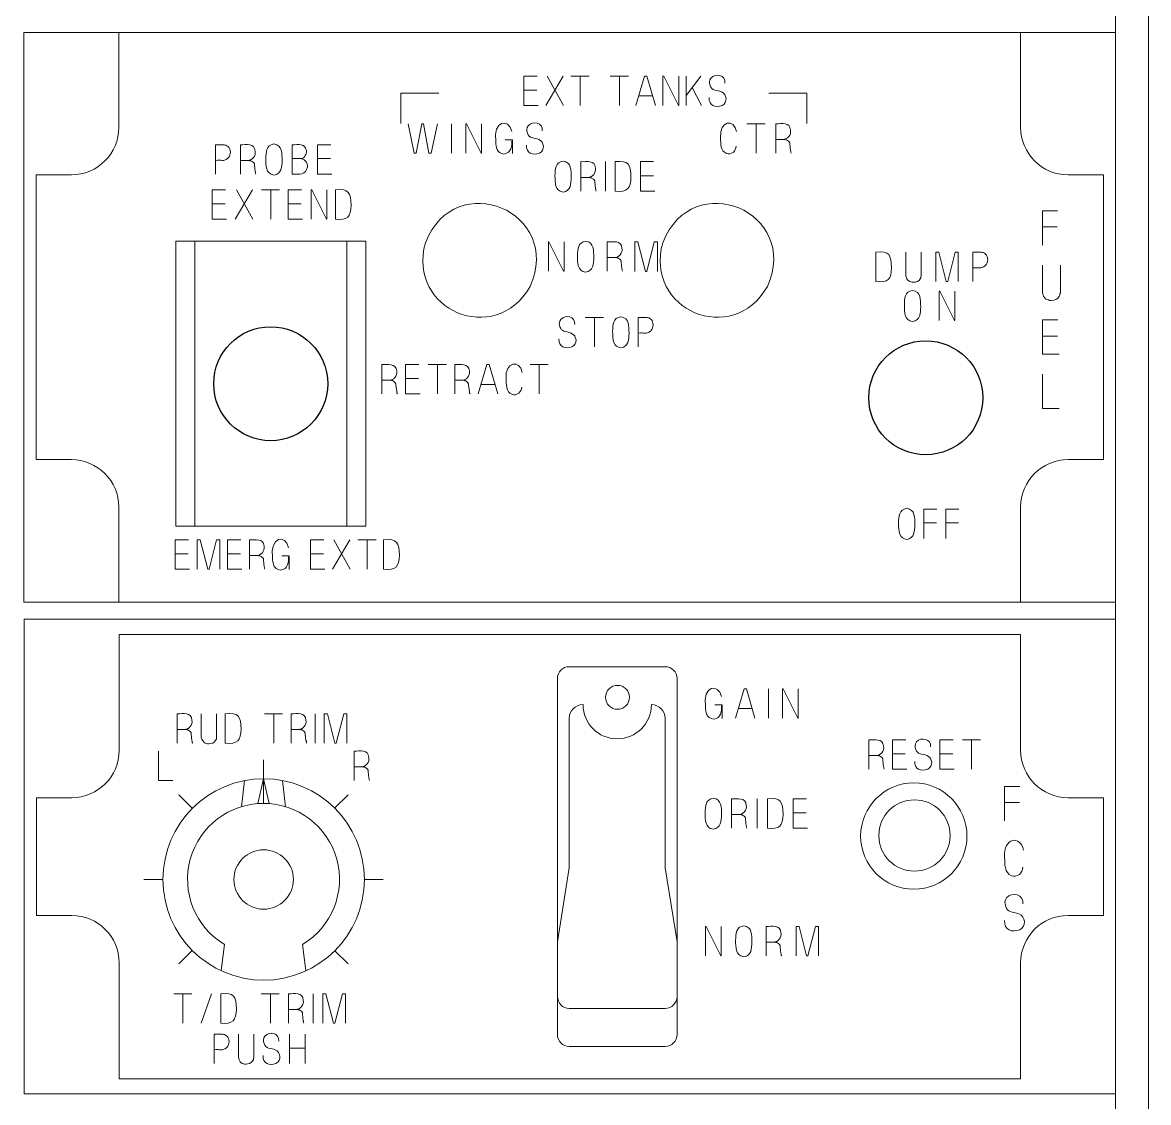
# Model space of a CAD drawing. Header units: millimetres. Extents: x 0.4 to 14.3, y 0.4 to 10.4.
# Drawn here: x 6.246 to 7.782, y 5.139 to 6.612 of the extents above; entities that cross this region are included whole.
import ezdxf

# ---------------------------------------------------------------- set-up
doc = ezdxf.new("R2010")
doc.units = ezdxf.units.MM
doc.layers.add('PDF_Geometry', color=7, linetype='Continuous')

msp = doc.modelspace()

# ---------------------------------------------------------------- linework, layer by layer
for centre in [(6.5846, 6.1193), (7.4779, 6.1001)]:
    msp.add_circle(centre, 0.0777)
at = {"layer": 'PDF_Geometry', "lineweight": 15}
for points in [[(5.992, 1.6783), (5.3644, 1.6389), (5.6462, 8.9164), (7.7816, 9.8703), (7.7816, 1.7907), (7.3202, 1.7617)], [(7.7367, 3.264), (7.7367, 7.559), (7.7248, 7.559)], [(7.7367, 5.8216), (6.248, 5.8216), (6.248, 6.5983), (7.7367, 6.5983)], [(6.9479, 6.5388), (6.9297, 6.5388), (6.9297, 6.4988), (6.9493, 6.4988)], [(6.9596, 6.4988), (6.9833, 6.5388)], [(6.9838, 6.4988), (6.9614, 6.5388)], [(7.0188, 6.5388), (6.9941, 6.5388)], [(7.0067, 6.4988), (7.0067, 6.5388)], [(7.0724, 6.5388), (7.0477, 6.5388)], [(7.0603, 6.4988), (7.0603, 6.5388)], [(7.1092, 6.4988), (7.0976, 6.5388), (7.0943, 6.5388), (7.0827, 6.4988)], [(7.141, 6.5388), (7.141, 6.4988), (7.1405, 6.4988), (7.1205, 6.5388), (7.1195, 6.5388), (7.1195, 6.4988)], [(7.1512, 6.5123), (7.1713, 6.5388)], [(7.1512, 6.5388), (7.1512, 6.4988)], [(6.8137, 6.5157), (6.7619, 6.5157), (6.7619, 6.4743)], [(6.9297, 6.5197), (6.9474, 6.5197)], [(7.0864, 6.5118), (7.1055, 6.5118)], [(7.1592, 6.523), (7.1722, 6.4988)], [(7.3155, 6.4743), (7.3155, 6.5157), (7.2637, 6.5157)], [(6.8119, 6.4739), (6.8035, 6.4339), (6.8003, 6.4339), (6.7928, 6.4739), (6.7905, 6.4739), (6.783, 6.4339), (6.7802, 6.4339), (6.7719, 6.4739)], [(6.8311, 6.4739), (6.8311, 6.4339)], [(6.8722, 6.4739), (6.8722, 6.4339), (6.8717, 6.4339), (6.8517, 6.4739), (6.8507, 6.4739), (6.8507, 6.4339)], [(7.2588, 6.4739), (7.2341, 6.4739)], [(7.2467, 6.4339), (7.2467, 6.4739)], [(7.2734, 6.4739), (7.2734, 6.4339)], [(6.9044, 6.452), (6.9142, 6.452), (6.9142, 6.4334)], [(7.2943, 6.4339), (7.2939, 6.4348), (7.2939, 6.4362), (7.2934, 6.4371), (7.2925, 6.446), (7.2925, 6.4478), (7.2915, 6.4492), (7.2906, 6.4502), (7.2892, 6.4511), (7.2878, 6.452), (7.2864, 6.452), (7.285, 6.4525), (7.2734, 6.4525)], [(6.5264, 6.4429), (6.525, 6.4438), (6.5236, 6.4448), (6.5222, 6.4448), (6.5213, 6.4452), (6.5092, 6.4452), (6.5092, 6.4052)], [(6.5433, 6.4452), (6.5433, 6.4052)], [(6.6137, 6.4452), (6.6137, 6.4052)], [(6.6665, 6.4452), (6.6483, 6.4452), (6.6483, 6.4052), (6.6679, 6.4052)], [(6.5642, 6.4052), (6.5637, 6.4061), (6.5637, 6.4075), (6.5633, 6.4085), (6.5623, 6.4173), (6.5623, 6.4192), (6.5614, 6.4206), (6.5605, 6.4215), (6.5591, 6.4224), (6.5577, 6.4234), (6.5563, 6.4234), (6.5549, 6.4238), (6.5433, 6.4238)], [(6.6137, 6.4262), (6.6245, 6.4262), (6.6259, 6.4262), (6.6273, 6.4266), (6.6291, 6.4275), (6.6305, 6.4289), (6.6314, 6.4303)], [(6.6483, 6.4262), (6.666, 6.4262)], [(7.0073, 6.4221), (7.0073, 6.382)], [(7.0411, 6.4221), (7.0411, 6.382)], [(7.0544, 6.4221), (7.0544, 6.382)], [(7.1068, 6.4221), (7.0887, 6.4221), (7.0887, 6.382), (7.1082, 6.382)], [(7.0887, 6.403), (7.1064, 6.403)], [(7.0283, 6.382), (7.0278, 6.3829), (7.0278, 6.3843), (7.0274, 6.3853), (7.0264, 6.3941), (7.0264, 6.396), (7.0255, 6.3974), (7.0246, 6.3983), (7.0218, 6.4002), (7.0204, 6.4002), (7.019, 6.4006), (7.0073, 6.4006)], [(6.5231, 6.3836), (6.5049, 6.3836), (6.5049, 6.3436), (6.5245, 6.3436)], [(6.5362, 6.3436), (6.5599, 6.3836)], [(6.5604, 6.3436), (6.538, 6.3836)], [(6.5967, 6.3836), (6.5721, 6.3836)], [(6.5846, 6.3436), (6.5846, 6.3836)], [(6.6266, 6.3836), (6.6084, 6.3836), (6.6084, 6.3436), (6.628, 6.3436)], [(6.6611, 6.3836), (6.6611, 6.3436), (6.6606, 6.3436), (6.6406, 6.3836), (6.6397, 6.3836), (6.6397, 6.3436)], [(6.6728, 6.3836), (6.6728, 6.3436)], [(6.5049, 6.3646), (6.5226, 6.3646)], [(6.6084, 6.3646), (6.6261, 6.3646)], [(7.6577, 6.3551), (7.637, 6.3551), (7.637, 6.3083)], [(7.637, 6.3334), (7.6571, 6.3334)], [(6.4811, 6.3135), (6.4811, 5.9252)], [(6.6882, 6.3135), (6.6882, 5.9252)], [(6.9846, 6.3128), (6.9846, 6.2728), (6.9841, 6.2728), (6.9641, 6.3128), (6.9632, 6.3128), (6.9632, 6.2728)], [(7.0436, 6.3128), (7.0436, 6.2728)], [(7.1119, 6.2725), (7.1119, 6.3126), (7.1077, 6.3126), (7.0975, 6.2725), (7.0956, 6.2725), (7.0854, 6.3126), (7.0812, 6.3126), (7.0812, 6.2725)], [(7.4097, 6.2987), (7.4097, 6.2586)], [(7.4611, 6.2577), (7.4592, 6.2577), (7.4578, 6.2582), (7.456, 6.2586), (7.4546, 6.2596), (7.4532, 6.261), (7.4522, 6.2624), (7.4518, 6.2637), (7.4513, 6.2652), (7.4508, 6.2665), (7.4508, 6.2987)], [(7.4718, 6.2987), (7.4718, 6.2665), (7.4713, 6.2652), (7.4713, 6.2637), (7.4704, 6.2624)], [(7.5222, 6.2586), (7.5222, 6.2987), (7.518, 6.2987), (7.5078, 6.2586), (7.5059, 6.2586), (7.4957, 6.2987), (7.4915, 6.2987), (7.4915, 6.2586)], [(7.5591, 6.2963), (7.5578, 6.2973), (7.5563, 6.2982), (7.555, 6.2982), (7.554, 6.2987), (7.5419, 6.2987), (7.5419, 6.2586)], [(7.0645, 6.2728), (7.064, 6.2737), (7.064, 6.2751), (7.0636, 6.276), (7.0626, 6.2849), (7.0626, 6.2867), (7.0617, 6.2882), (7.0608, 6.2891), (7.0594, 6.29), (7.058, 6.2909), (7.0566, 6.2909), (7.0552, 6.2914), (7.0436, 6.2914)], [(7.649, 6.233), (7.6468, 6.233), (7.6452, 6.2335), (7.643, 6.2341), (7.6413, 6.2352), (7.6397, 6.2368), (7.6386, 6.2384), (7.6381, 6.2401), (7.6375, 6.2417), (7.637, 6.2433), (7.637, 6.2809)], [(7.6615, 6.2809), (7.6615, 6.2433), (7.6609, 6.2417), (7.6609, 6.2401), (7.6598, 6.2384)], [(7.5175, 6.2456), (7.5175, 6.2056), (7.517, 6.2056), (7.497, 6.2456), (7.4961, 6.2456), (7.4961, 6.2056)], [(7.0383, 6.2098), (7.0136, 6.2098)], [(7.0262, 6.1697), (7.0262, 6.2098)], [(7.103, 6.2074), (7.1016, 6.2084), (7.1002, 6.2093), (7.0988, 6.2093), (7.0979, 6.2098), (7.0858, 6.2098), (7.0858, 6.1697)], [(7.6582, 6.2066), (7.637, 6.2066), (7.637, 6.1598), (7.6598, 6.1598)], [(7.637, 6.1843), (7.6577, 6.1843)], [(6.7363, 6.1454), (6.7363, 6.1053)], [(6.7868, 6.1454), (6.7686, 6.1454), (6.7686, 6.1053), (6.7882, 6.1053)], [(6.8242, 6.1454), (6.7995, 6.1454)], [(6.812, 6.1053), (6.812, 6.1454)], [(6.8355, 6.1454), (6.8355, 6.1053)], [(6.8943, 6.1053), (6.8826, 6.1454), (6.8794, 6.1454), (6.8677, 6.1053)], [(6.963, 6.1454), (6.9383, 6.1454)], [(6.9509, 6.1053), (6.9509, 6.1454)], [(7.6598, 6.0856), (7.637, 6.0856), (7.637, 6.1324)], [(6.7573, 6.1053), (6.7568, 6.1063), (6.7568, 6.1077), (6.7564, 6.1086), (6.7554, 6.1174), (6.7554, 6.1193), (6.7545, 6.1207), (6.7536, 6.1216), (6.7522, 6.1226), (6.7508, 6.1235), (6.7494, 6.1235), (6.748, 6.124), (6.7363, 6.124)], [(6.7686, 6.1263), (6.7863, 6.1263)], [(6.8564, 6.1053), (6.8559, 6.1063), (6.8559, 6.1077), (6.8555, 6.1086), (6.8545, 6.1174), (6.8545, 6.1193), (6.8536, 6.1207), (6.8527, 6.1216), (6.8513, 6.1226), (6.8499, 6.1235), (6.8485, 6.1235), (6.8471, 6.124), (6.8355, 6.124)], [(6.8714, 6.1184), (6.8905, 6.1184)], [(7.493, 5.9484), (7.4753, 5.9484), (7.4753, 5.9084)], [(7.5229, 5.9484), (7.5052, 5.9484), (7.5052, 5.9084)], [(7.4753, 5.9298), (7.4925, 5.9298)], [(7.5052, 5.9298), (7.5224, 5.9298)], [(6.4726, 5.9064), (6.4544, 5.9064), (6.4544, 5.8664), (6.474, 5.8664)], [(6.5151, 5.8664), (6.5151, 5.9064), (6.5109, 5.9064), (6.5007, 5.8664), (6.4988, 5.8664), (6.4886, 5.9064), (6.4844, 5.9064), (6.4844, 5.8664)], [(6.5437, 5.9064), (6.5256, 5.9064), (6.5256, 5.8664), (6.5451, 5.8664)], [(6.5555, 5.9064), (6.5555, 5.8664)], [(6.6571, 5.9064), (6.6389, 5.9064), (6.6389, 5.8664), (6.6585, 5.8664)], [(6.6689, 5.8664), (6.6927, 5.9064)], [(6.6931, 5.8664), (6.6708, 5.9064)], [(6.7282, 5.9064), (6.7035, 5.9064)], [(6.7161, 5.8664), (6.7161, 5.9064)], [(6.7386, 5.9064), (6.7386, 5.8664)], [(6.4544, 5.8874), (6.4721, 5.8874)], [(6.5256, 5.8874), (6.5432, 5.8874)], [(6.5765, 5.8664), (6.576, 5.8673), (6.576, 5.8687), (6.5755, 5.8697), (6.5746, 5.8785), (6.5746, 5.8804), (6.5737, 5.8818), (6.5727, 5.8827), (6.5714, 5.8836), (6.57, 5.8846), (6.5686, 5.8846), (6.5672, 5.885), (6.5555, 5.885)], [(6.5999, 5.8846), (6.6097, 5.8846), (6.6097, 5.8659)], [(6.6389, 5.8874), (6.6566, 5.8874)], [(7.7367, 5.7982), (6.2486, 5.7982), (6.2486, 5.1509), (7.7367, 5.1509)], [(7.245, 5.6632), (7.2334, 5.7033), (7.2302, 5.7033), (7.2185, 5.6632)], [(7.2635, 5.7033), (7.2635, 5.6632)], [(7.3038, 5.7033), (7.3038, 5.6632), (7.3033, 5.6632), (7.2833, 5.7033), (7.2824, 5.7033), (7.2824, 5.6632)], [(7.1903, 5.6814), (7.2001, 5.6814), (7.2001, 5.6628)], [(6.4572, 5.6694), (6.4572, 5.6294)], [(6.5002, 5.6284), (6.4984, 5.6284), (6.497, 5.6289), (6.4951, 5.6294), (6.4937, 5.6303), (6.4923, 5.6317), (6.4914, 5.6331), (6.4909, 5.6345), (6.4904, 5.6359), (6.49, 5.6373), (6.49, 5.6694)], [(6.5109, 5.6694), (6.5109, 5.6373), (6.5105, 5.6359), (6.5105, 5.6345), (6.5095, 5.6331)], [(6.5227, 5.6694), (6.5227, 5.6294)], [(6.6009, 5.6694), (6.5762, 5.6694)], [(6.5887, 5.6294), (6.5887, 5.6694)], [(6.6127, 5.6694), (6.6127, 5.6294)], [(6.6454, 5.6694), (6.6454, 5.6294)], [(6.6885, 5.6294), (6.6885, 5.6694), (6.6843, 5.6694), (6.674, 5.6294), (6.6722, 5.6294), (6.6619, 5.6694), (6.6577, 5.6694), (6.6577, 5.6294)], [(7.2222, 5.6763), (7.2413, 5.6763)], [(6.4782, 5.6294), (6.4777, 5.6303), (6.4777, 5.6317), (6.4772, 5.6326), (6.4763, 5.6415), (6.4763, 5.6433), (6.4754, 5.6447), (6.4744, 5.6457), (6.473, 5.6466), (6.4716, 5.6475), (6.4702, 5.6475), (6.4688, 5.648), (6.4572, 5.648)], [(6.6336, 5.6294), (6.6332, 5.6303), (6.6332, 5.6317), (6.6327, 5.6326), (6.6318, 5.6415), (6.6318, 5.6433), (6.6308, 5.6447), (6.6299, 5.6457), (6.6285, 5.6466), (6.6271, 5.6475), (6.6257, 5.6475), (6.6243, 5.648), (6.6127, 5.648)], [(7.4003, 5.6337), (7.4003, 5.5937)], [(7.4505, 5.6337), (7.4323, 5.6337), (7.4323, 5.5937), (7.4519, 5.5937)], [(7.5154, 5.6337), (7.4972, 5.6337), (7.4972, 5.5937), (7.5168, 5.5937)], [(7.5525, 5.6337), (7.5279, 5.6337)], [(7.5404, 5.5937), (7.5404, 5.6337)], [(6.4513, 5.5784), (6.4317, 5.5784), (6.4317, 5.6184)], [(6.5748, 5.6066), (6.5748, 5.547)], [(6.6984, 5.6184), (6.6984, 5.5784)], [(7.4212, 5.5937), (7.4208, 5.5946), (7.4208, 5.596), (7.4203, 5.597), (7.4194, 5.6058), (7.4194, 5.6077), (7.4185, 5.6091), (7.4175, 5.61), (7.4161, 5.6109), (7.4147, 5.6118), (7.4133, 5.6118), (7.4119, 5.6123), (7.4003, 5.6123)], [(7.4323, 5.6146), (7.45, 5.6146)], [(7.4972, 5.6146), (7.5149, 5.6146)], [(6.7194, 5.5784), (6.7189, 5.5793), (6.7189, 5.5807), (6.7184, 5.5816), (6.7175, 5.5905), (6.7175, 5.5923), (6.7166, 5.5938), (6.7156, 5.5947), (6.7142, 5.5956), (6.7128, 5.5965), (6.7115, 5.5965), (6.7101, 5.597), (6.6984, 5.597)], [(6.5446, 5.5425), (6.549, 5.5782)], [(6.5825, 5.5467), (6.5748, 5.5807), (6.567, 5.5467)], [(6.6049, 5.5425), (6.6005, 5.5782)], [(6.4594, 5.5588), (6.4777, 5.5405)], [(6.6901, 5.5588), (6.6718, 5.5405)], [(7.6061, 5.5701), (7.5854, 5.5701), (7.5854, 5.5233)], [(7.2131, 5.5533), (7.2131, 5.5133)], [(7.2478, 5.5533), (7.2478, 5.5133)], [(7.262, 5.5533), (7.262, 5.5133)], [(7.3153, 5.5533), (7.2971, 5.5533), (7.2971, 5.5133), (7.3167, 5.5133)], [(7.5854, 5.5483), (7.6055, 5.5483)], [(7.234, 5.5133), (7.2336, 5.5142), (7.2336, 5.5156), (7.2331, 5.5165), (7.2322, 5.5254), (7.2322, 5.5272), (7.2312, 5.5286), (7.2303, 5.5296), (7.2289, 5.5305), (7.2275, 5.5314), (7.2261, 5.5314), (7.2247, 5.5319), (7.2131, 5.5319)], [(7.2971, 5.5342), (7.3148, 5.5342)], [(6.4117, 5.4435), (6.4376, 5.4435)], [(6.7379, 5.4435), (6.712, 5.4435)], [(7.1989, 5.3794), (7.1989, 5.3394), (7.1985, 5.3394), (7.1784, 5.3794), (7.1775, 5.3794), (7.1775, 5.3394)], [(7.2604, 5.3794), (7.2604, 5.3394)], [(7.3317, 5.3394), (7.3317, 5.3794), (7.3275, 5.3794), (7.3172, 5.3394), (7.3154, 5.3394), (7.3051, 5.3794), (7.301, 5.3794), (7.301, 5.3394)], [(6.4594, 5.3281), (6.4777, 5.3464)], [(6.6901, 5.3281), (6.6718, 5.3464)], [(7.2814, 5.3394), (7.2809, 5.3403), (7.2809, 5.3417), (7.2804, 5.3426), (7.2795, 5.3515), (7.2795, 5.3533), (7.2786, 5.3547), (7.2777, 5.3557), (7.2763, 5.3566), (7.2749, 5.3575), (7.2735, 5.3575), (7.2721, 5.358), (7.2604, 5.358)], [(6.477, 5.2876), (6.4524, 5.2876)], [(6.4649, 5.2476), (6.4649, 5.2876)], [(6.5037, 5.2876), (6.4897, 5.2476)], [(6.5164, 5.2876), (6.5164, 5.2476)], [(6.5963, 5.2876), (6.5716, 5.2876)], [(6.5842, 5.2476), (6.5842, 5.2876)], [(6.609, 5.2876), (6.609, 5.2476)], [(6.6427, 5.2876), (6.6427, 5.2476)], [(6.6866, 5.2476), (6.6866, 5.2876), (6.6824, 5.2876), (6.6721, 5.2476), (6.6703, 5.2476), (6.66, 5.2876), (6.6558, 5.2876), (6.6558, 5.2476)], [(6.63, 5.2476), (6.6295, 5.2485), (6.6295, 5.2499), (6.629, 5.2508), (6.6281, 5.2597), (6.6281, 5.2616), (6.6272, 5.263), (6.6262, 5.2639), (6.6234, 5.2657), (6.6221, 5.2657), (6.6207, 5.2662), (6.609, 5.2662)], [(6.5245, 5.2302), (6.5231, 5.2312), (6.5217, 5.2321), (6.5203, 5.2321), (6.5194, 5.2326), (6.5073, 5.2326), (6.5073, 5.1925)], [(6.5508, 5.1916), (6.5489, 5.1916), (6.5475, 5.1921), (6.5456, 5.1925), (6.5442, 5.1935), (6.5428, 5.1948), (6.5419, 5.1963), (6.5414, 5.1976), (6.541, 5.199), (6.5405, 5.2004), (6.5405, 5.2326)], [(6.5614, 5.2326), (6.5614, 5.2004), (6.561, 5.199), (6.561, 5.1976), (6.5601, 5.1963)], [(6.6101, 5.2326), (6.6101, 5.1925)], [(6.6316, 5.2326), (6.6316, 5.1925)], [(6.6101, 5.2135), (6.6316, 5.2135)]]:
    msp.add_lwpolyline(points, dxfattribs=at)
for points in [[(6.3775, 6.5983), (6.3775, 6.4689, -0.414065), (6.3128, 6.4041), (6.2646, 6.4041), (6.2646, 6.0158), (6.3128, 6.0158, -0.414029), (6.3775, 5.9511), (6.3775, 5.8216)], [(7.6073, 6.5983), (7.6073, 6.4689, 0.414065), (7.672, 6.4041), (7.7202, 6.4041), (7.7202, 6.0158), (7.672, 6.0158, 0.414029), (7.6073, 5.9511), (7.6073, 5.8216)], [(6.9756, 5.3581), (6.9917, 5.459), (6.9917, 5.6629, -0.413984), (7.0105, 5.6817, 0.999758), (7.1037, 5.6817, -0.413831), (7.1225, 5.6629), (7.1225, 5.459), (7.1387, 5.3581)], [(6.6325, 5.319), (6.6281, 5.3547, 3.609486), (6.5215, 5.3547), (6.5171, 5.319)], [(7.1387, 5.2836, -0.413948), (7.1225, 5.2675), (6.9917, 5.2675, -0.413948), (6.9756, 5.2836)]]:
    msp.add_lwpolyline(points, format="xyb", dxfattribs=at)
msp.add_lwpolyline([(6.4552, 5.9252), (6.7141, 5.9252), (6.7141, 6.3135), (6.4552, 6.3135)], close=True, dxfattribs=at)
for points in [[(7.6073, 5.3296), (7.6073, 5.1717), (6.378, 5.1717), (6.378, 5.3296, 0.413985), (6.3133, 5.3943), (6.2651, 5.3943), (6.2651, 5.5548), (6.3133, 5.5548, 0.414021), (6.378, 5.6196), (6.378, 5.7775), (7.6073, 5.7775), (7.6073, 5.6196, 0.414065), (7.672, 5.5548), (7.7202, 5.5548), (7.7202, 5.3943), (7.672, 5.3943, 0.414029)], [(6.9917, 5.2157), (7.1225, 5.2157, 0.413948), (7.1387, 5.2319), (7.1387, 5.7173, 0.413948), (7.1225, 5.7335), (6.9917, 5.7335, 0.413948), (6.9756, 5.7173), (6.9756, 5.2319, 0.413948)]]:
    msp.add_lwpolyline(points, format="xyb", close=True, dxfattribs=at)
for centre, radius in [((7.0575, 5.6917), 0.0163), ((6.575, 5.4433), 0.1373), ((7.4616, 5.5025), 0.0725), ((7.4625, 5.5033), 0.0486), ((6.575, 5.4433), 0.0405)]:
    msp.add_circle(centre, radius, dxfattribs=at)
for points in [[(7.2039, 6.529), (7.2052, 6.5401), (7.1913, 6.5433), (7.1848, 6.536)], [(7.1848, 6.536), (7.1823, 6.5325), (7.1826, 6.5297), (7.1839, 6.5258)], [(7.1839, 6.5258), (7.1855, 6.5188), (7.1938, 6.5194), (7.1992, 6.5174)], [(7.1992, 6.5174), (7.2068, 6.5141), (7.2082, 6.5025), (7.2002, 6.4988)], [(7.2002, 6.4988), (7.1912, 6.4952), (7.1818, 6.4984), (7.1825, 6.5095)], [(6.9132, 6.4632), (6.9092, 6.4823), (6.8878, 6.478), (6.8914, 6.4497)], [(7.2199, 6.4632), (7.2169, 6.4809), (7.1962, 6.4783), (7.1981, 6.4548)], [(6.9357, 6.4711), (6.9332, 6.4677), (6.9335, 6.4647), (6.9348, 6.4609)], [(6.9548, 6.4641), (6.9561, 6.4752), (6.9421, 6.4784), (6.9357, 6.4711)], [(7.2934, 6.4651), (7.2927, 6.4765), (7.2812, 6.4736), (7.2734, 6.4739)], [(7.2827, 6.4525), (7.2893, 6.4522), (7.2949, 6.4588), (7.2934, 6.4651)], [(6.8914, 6.4497), (6.8923, 6.4413), (6.8925, 6.4343), (6.9025, 6.4325)], [(6.9025, 6.4325), (6.9132, 6.4342), (6.9132, 6.4432), (6.9137, 6.452)], [(6.9348, 6.4609), (6.9363, 6.4539), (6.9447, 6.4545), (6.9501, 6.4525)], [(6.9501, 6.4525), (6.9577, 6.4491), (6.9591, 6.4376), (6.9511, 6.4339)], [(7.1981, 6.4548), (7.1984, 6.4476), (7.1975, 6.4364), (7.206, 6.4334)], [(6.5259, 6.4266), (6.5297, 6.4297), (6.5285, 6.4321), (6.5297, 6.435)], [(6.5297, 6.435), (6.5288, 6.4379), (6.5292, 6.4407), (6.5264, 6.4429)], [(6.5633, 6.4364), (6.5625, 6.4479), (6.5511, 6.4449), (6.5433, 6.4452)], [(6.5526, 6.4238), (6.5592, 6.4235), (6.5648, 6.4301), (6.5633, 6.4364)], [(6.589, 6.4462), (6.578, 6.4444), (6.5784, 6.4352), (6.5778, 6.4262)], [(6.6002, 6.4238), (6.5998, 6.4333), (6.6007, 6.4444), (6.589, 6.4462)], [(6.6333, 6.4369), (6.6309, 6.448), (6.6232, 6.4449), (6.6137, 6.4452)], [(6.6314, 6.4303), (6.6329, 6.4322), (6.6336, 6.4345), (6.6333, 6.4369)], [(6.9511, 6.4339), (6.9421, 6.4303), (6.9327, 6.4336), (6.9334, 6.4446)], [(7.206, 6.4334), (7.2097, 6.4319), (7.2119, 6.4328), (7.2153, 6.4348)], [(7.2153, 6.4348), (7.2176, 6.437), (7.2193, 6.4399), (7.2195, 6.4432)], [(6.5092, 6.4238), (6.5182, 6.425), (6.5194, 6.4217), (6.5259, 6.4266)], [(6.5778, 6.4262), (6.5781, 6.4168), (6.5774, 6.4055), (6.589, 6.4038)], [(6.589, 6.4038), (6.5998, 6.4054), (6.5997, 6.415), (6.6002, 6.4238)], [(6.6347, 6.415), (6.6353, 6.4202), (6.6302, 6.427), (6.6245, 6.4262)], [(6.9833, 6.423), (6.9723, 6.4212), (6.9727, 6.412), (6.9722, 6.403)], [(6.9945, 6.4006), (6.9941, 6.4101), (6.9951, 6.4212), (6.9833, 6.423)], [(7.0274, 6.4132), (7.0266, 6.4247), (7.0152, 6.4217), (7.0073, 6.4221)], [(7.0758, 6.4011), (7.0753, 6.418), (7.0733, 6.4241), (7.0544, 6.4221)], [(6.6137, 6.4052), (6.6237, 6.4049), (6.6327, 6.4033), (6.6347, 6.415)], [(6.9383, 6.2518), (6.9839, 6.3537), (6.8363, 6.4156), (6.7956, 6.3116)], [(6.9722, 6.403), (6.9725, 6.3937), (6.9717, 6.3823), (6.9833, 6.3806)], [(7.0167, 6.4006), (7.0233, 6.4003), (7.0288, 6.4069), (7.0274, 6.4132)], [(7.2619, 6.2518), (7.3074, 6.3538), (7.16, 6.4156), (7.1192, 6.3116)], [(6.9833, 6.3806), (6.9941, 6.3823), (6.9941, 6.3918), (6.9945, 6.4006)], [(7.0544, 6.382), (7.071, 6.3798), (7.0757, 6.3858), (7.0758, 6.4011)], [(6.6942, 6.3627), (6.6937, 6.3796), (6.6916, 6.3856), (6.6728, 6.3836)], [(6.6728, 6.3436), (6.6894, 6.3414), (6.694, 6.3474), (6.6942, 6.3627)], [(6.7956, 6.3116), (6.7695, 6.2198), (6.8911, 6.1689), (6.9383, 6.2518)], [(7.0141, 6.3137), (7.0031, 6.312), (7.0034, 6.3028), (7.0029, 6.2937)], [(7.0252, 6.2914), (7.0249, 6.3009), (7.0258, 6.312), (7.0141, 6.3137)], [(7.0636, 6.304), (7.0628, 6.3155), (7.0514, 6.3125), (7.0436, 6.3128)], [(7.1192, 6.3116), (7.0932, 6.2198), (7.2147, 6.1689), (7.2619, 6.2518)], [(7.0529, 6.2914), (7.0595, 6.291), (7.0651, 6.2978), (7.0636, 6.304)], [(7.4311, 6.2777), (7.4306, 6.2946), (7.4286, 6.3007), (7.4097, 6.2987)], [(7.5624, 6.2884), (7.5615, 6.2914), (7.562, 6.294), (7.5591, 6.2963)], [(7.0029, 6.2937), (7.0032, 6.2844), (7.0024, 6.2731), (7.0141, 6.2714)], [(7.0141, 6.2714), (7.0249, 6.273), (7.0248, 6.2826), (7.0252, 6.2914)], [(7.5419, 6.2773), (7.5509, 6.2784), (7.5522, 6.2751), (7.5587, 6.2801)], [(7.5587, 6.2801), (7.5625, 6.2832), (7.5612, 6.2856), (7.5624, 6.2884)], [(7.4097, 6.2586), (7.4263, 6.2564), (7.431, 6.2624), (7.4311, 6.2777)], [(7.4704, 6.2624), (7.4687, 6.2588), (7.4647, 6.2575), (7.4611, 6.2577)], [(7.4598, 6.2466), (7.4488, 6.2447), (7.4492, 6.2356), (7.4487, 6.2265)], [(7.471, 6.2242), (7.4706, 6.2337), (7.4716, 6.2448), (7.4598, 6.2466)], [(7.6598, 6.2384), (7.6578, 6.2343), (7.6532, 6.2328), (7.649, 6.233)], [(7.4487, 6.2265), (7.449, 6.2172), (7.4482, 6.2059), (7.4598, 6.2042)], [(7.4598, 6.2042), (7.4707, 6.2058), (7.4706, 6.2154), (7.471, 6.2242)], [(6.9801, 6.207), (6.9776, 6.2036), (6.9778, 6.2005), (6.9791, 6.1967)], [(6.9992, 6.2), (7.0005, 6.211), (6.9865, 6.2143), (6.9801, 6.207)], [(7.062, 6.2107), (7.051, 6.2089), (7.0514, 6.1997), (7.0509, 6.1907)], [(7.0732, 6.1883), (7.0728, 6.1978), (7.0738, 6.2089), (7.062, 6.2107)], [(7.1063, 6.1995), (7.1054, 6.2025), (7.1059, 6.2051), (7.103, 6.2074)], [(6.9791, 6.1967), (6.9812, 6.1897), (6.9864, 6.1913), (6.9945, 6.1883)], [(6.9945, 6.1883), (7.0004, 6.1845), (6.999, 6.1848), (7.001, 6.179)], [(7.0509, 6.1907), (7.0509, 6.1864), (7.051, 6.1791), (7.0527, 6.1753)], [(7.062, 6.1683), (7.0729, 6.17), (7.0727, 6.1795), (7.0732, 6.1883)], [(7.0858, 6.1883), (7.0948, 6.1895), (7.096, 6.1862), (7.1025, 6.1911)], [(7.1025, 6.1911), (7.1063, 6.1942), (7.1051, 6.1967), (7.1063, 6.1995)], [(6.9954, 6.1697), (6.9864, 6.1661), (6.9771, 6.1694), (6.9777, 6.1804)], [(7.001, 6.179), (7.0009, 6.175), (6.9992, 6.1716), (6.9954, 6.1697)], [(7.0527, 6.1753), (7.0546, 6.1707), (7.0573, 6.1694), (7.062, 6.1683)], [(6.7564, 6.1365), (6.7557, 6.148), (6.7441, 6.1451), (6.7363, 6.1454)], [(6.8555, 6.1365), (6.8548, 6.148), (6.8432, 6.1451), (6.8355, 6.1454)], [(6.9275, 6.1347), (6.9243, 6.1524), (6.9037, 6.1497), (6.9056, 6.1263)], [(6.7457, 6.124), (6.7523, 6.1236), (6.7579, 6.1303), (6.7564, 6.1365)], [(6.8448, 6.124), (6.8514, 6.1236), (6.857, 6.1303), (6.8555, 6.1365)], [(6.9056, 6.1263), (6.9059, 6.1191), (6.905, 6.1078), (6.9135, 6.1049)], [(6.9228, 6.1063), (6.9251, 6.1085), (6.9268, 6.1114), (6.927, 6.1147)], [(6.9135, 6.1049), (6.9171, 6.1034), (6.9194, 6.1042), (6.9228, 6.1063)], [(7.4519, 5.9494), (7.4409, 5.9476), (7.4413, 5.9384), (7.4407, 5.9294)], [(7.4631, 5.927), (7.4627, 5.9365), (7.4637, 5.9477), (7.4519, 5.9494)], [(7.4407, 5.9294), (7.4407, 5.9251), (7.4409, 5.9178), (7.4426, 5.914)], [(7.4519, 5.907), (7.4627, 5.9087), (7.4626, 5.9182), (7.4631, 5.927)], [(6.6088, 5.8957), (6.6048, 5.9148), (6.5834, 5.9105), (6.5869, 5.8822)], [(7.4426, 5.914), (7.4445, 5.9093), (7.4471, 5.9081), (7.4519, 5.907)], [(6.5755, 5.8976), (6.5749, 5.909), (6.5633, 5.9061), (6.5555, 5.9064)], [(6.5648, 5.885), (6.5715, 5.8847), (6.577, 5.8913), (6.5755, 5.8976)], [(6.7601, 5.8855), (6.7596, 5.9023), (6.7575, 5.9084), (6.7386, 5.9064)], [(6.5869, 5.8822), (6.5878, 5.8738), (6.5881, 5.8668), (6.5981, 5.865)], [(6.5981, 5.865), (6.6087, 5.8667), (6.6087, 5.8758), (6.6092, 5.8846)], [(6.7386, 5.8664), (6.7552, 5.8642), (6.7599, 5.8702), (6.7601, 5.8855)], [(7.1992, 5.6926), (7.1951, 5.7117), (7.1737, 5.7073), (7.1773, 5.6791)], [(7.1884, 5.6619), (7.1991, 5.6635), (7.1991, 5.6726), (7.1996, 5.6814)], [(6.4772, 5.6606), (6.4765, 5.672), (6.465, 5.6691), (6.4572, 5.6694)], [(6.5442, 5.6485), (6.5437, 5.6653), (6.5416, 5.6714), (6.5227, 5.6694)], [(6.6327, 5.6606), (6.632, 5.672), (6.6205, 5.6691), (6.6127, 5.6694)], [(7.1773, 5.6791), (7.1782, 5.6707), (7.1785, 5.6636), (7.1884, 5.6619)], [(6.4665, 5.648), (6.4732, 5.6477), (6.4787, 5.6543), (6.4772, 5.6606)], [(6.622, 5.648), (6.6286, 5.6477), (6.6342, 5.6543), (6.6327, 5.6606)], [(6.5227, 5.6294), (6.5393, 5.6272), (6.544, 5.6331), (6.5442, 5.6485)], [(7.4203, 5.6249), (7.4196, 5.6363), (7.4081, 5.6334), (7.4003, 5.6337)], [(7.4843, 5.624), (7.4856, 5.6351), (7.4717, 5.6382), (7.4652, 5.6309)], [(6.5095, 5.6331), (6.5078, 5.6295), (6.5039, 5.6283), (6.5002, 5.6284)], [(6.7184, 5.6096), (6.7177, 5.6211), (6.7063, 5.6181), (6.6984, 5.6184)], [(7.4096, 5.6123), (7.4162, 5.612), (7.4218, 5.6186), (7.4203, 5.6249)], [(7.4652, 5.6309), (7.4627, 5.6274), (7.463, 5.6246), (7.4643, 5.6207)], [(7.4643, 5.6207), (7.4664, 5.6137), (7.4716, 5.6152), (7.4797, 5.6123)], [(6.7077, 5.597), (6.7143, 5.5967), (6.7199, 5.6033), (6.7184, 5.6096)], [(7.4806, 5.5937), (7.4716, 5.5901), (7.4623, 5.5934), (7.4629, 5.6044)], [(7.4797, 5.6123), (7.4873, 5.609), (7.4886, 5.5974), (7.4806, 5.5937)], [(7.1882, 5.5542), (7.1772, 5.5525), (7.1776, 5.5433), (7.177, 5.5342)], [(7.1994, 5.5319), (7.199, 5.5413), (7.1999, 5.5525), (7.1882, 5.5542)], [(7.2331, 5.5444), (7.2324, 5.5559), (7.2209, 5.5529), (7.2131, 5.5533)], [(7.2224, 5.5319), (7.229, 5.5315), (7.2346, 5.5382), (7.2331, 5.5444)], [(7.2834, 5.5323), (7.2829, 5.5492), (7.2808, 5.5553), (7.262, 5.5533)], [(7.177, 5.5342), (7.1773, 5.5249), (7.1766, 5.5136), (7.1882, 5.5119)], [(7.1882, 5.5119), (7.199, 5.5135), (7.1989, 5.523), (7.1994, 5.5319)], [(7.262, 5.5133), (7.2785, 5.511), (7.2832, 5.517), (7.2834, 5.5323)], [(7.611, 5.4833), (7.6074, 5.504), (7.5832, 5.501), (7.5854, 5.4735)], [(7.5854, 5.4735), (7.5858, 5.4651), (7.5848, 5.452), (7.5947, 5.4485)], [(7.6055, 5.4501), (7.6083, 5.4527), (7.6102, 5.4561), (7.6104, 5.4599)], [(7.5947, 5.4485), (7.5989, 5.4467), (7.6015, 5.4477), (7.6055, 5.4501)], [(7.6104, 5.4101), (7.612, 5.4231), (7.5956, 5.4268), (7.5881, 5.4183)], [(7.5881, 5.4183), (7.5852, 5.4142), (7.5855, 5.4109), (7.587, 5.4063)], [(7.587, 5.4063), (7.5894, 5.3982), (7.5956, 5.3999), (7.605, 5.3965)], [(7.605, 5.3965), (7.6139, 5.3927), (7.6155, 5.3791), (7.6061, 5.3748)], [(7.2297, 5.3803), (7.2187, 5.3786), (7.219, 5.3694), (7.2185, 5.3603)], [(7.2409, 5.358), (7.2405, 5.3674), (7.2414, 5.3786), (7.2297, 5.3803)], [(7.2804, 5.3706), (7.2797, 5.382), (7.2682, 5.3791), (7.2604, 5.3794)], [(7.6061, 5.3748), (7.5955, 5.3706), (7.5846, 5.3744), (7.5854, 5.3873)], [(7.2185, 5.3603), (7.2188, 5.351), (7.2181, 5.3397), (7.2297, 5.338)], [(7.2697, 5.358), (7.2764, 5.3577), (7.2819, 5.3643), (7.2804, 5.3706)], [(7.2297, 5.338), (7.2405, 5.3396), (7.2404, 5.3492), (7.2409, 5.358)], [(6.5378, 5.2667), (6.5373, 5.2836), (6.5353, 5.2896), (6.5164, 5.2876)], [(6.629, 5.2788), (6.6283, 5.2903), (6.6168, 5.2873), (6.609, 5.2876)], [(6.5164, 5.2476), (6.533, 5.2454), (6.5377, 5.2513), (6.5378, 5.2667)], [(6.6183, 5.2662), (6.625, 5.2659), (6.6305, 5.2725), (6.629, 5.2788)], [(6.5956, 5.2228), (6.5969, 5.2339), (6.5829, 5.2371), (6.5765, 5.2298)], [(6.5241, 5.2139), (6.5278, 5.217), (6.5267, 5.2194), (6.5278, 5.2223)], [(6.5278, 5.2223), (6.527, 5.2252), (6.5273, 5.2281), (6.5245, 5.2302)], [(6.5765, 5.2298), (6.574, 5.2263), (6.5743, 5.2234), (6.5756, 5.2195)], [(6.5073, 5.2111), (6.5163, 5.2123), (6.5176, 5.209), (6.5241, 5.2139)], [(6.5756, 5.2195), (6.5771, 5.2126), (6.5855, 5.2131), (6.5909, 5.2111)], [(6.5909, 5.2111), (6.5985, 5.2078), (6.5999, 5.1963), (6.5918, 5.1925)], [(6.5601, 5.1963), (6.5584, 5.1927), (6.5544, 5.1914), (6.5508, 5.1916)], [(6.5918, 5.1925), (6.5828, 5.1889), (6.5735, 5.1922), (6.5742, 5.2032)]]:
    msp.add_open_spline(points, degree=3, dxfattribs=at)

doc.saveas('drawing.dxf')
